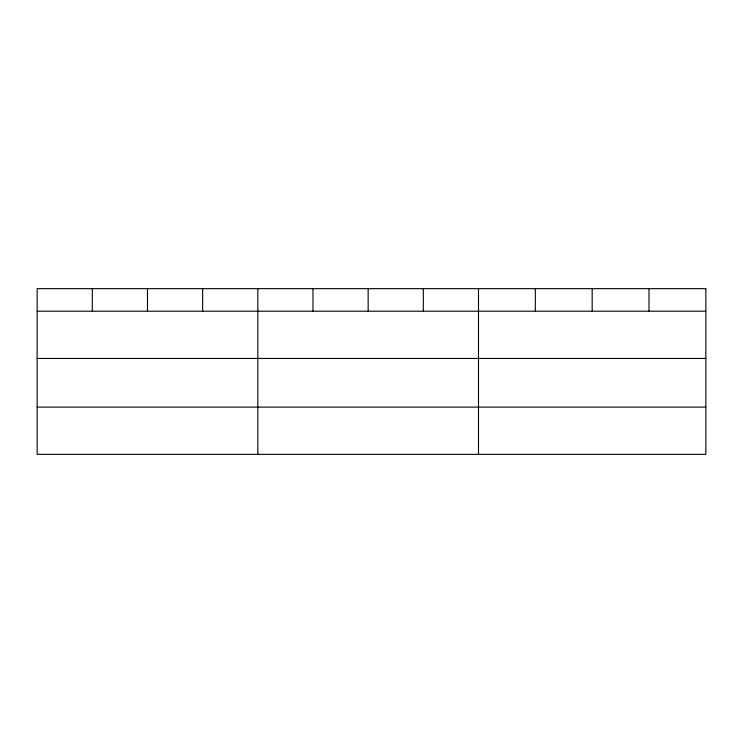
<?xml version="1.0" encoding="UTF-8"?>
<svg xmlns="http://www.w3.org/2000/svg" width="743" height="743" viewBox="0 0 743 743"><rect width="100%" height="100%" fill="white"/><g stroke="black" fill="none" stroke-linecap="round" stroke-linejoin="round"><path stroke-width="1.11" d="M37.15 311.206L705.85 311.206M37.15 358.442L705.85 358.442M37.15 407.108L705.85 407.108M649.01 288.656L649.01 311.206M592.171 288.656L592.171 311.206M535.332 288.656L535.332 311.206M478.492 288.656L478.492 454.344M423.324 288.656L423.324 311.206M368.156 288.656L368.156 311.206M312.989 288.656L312.989 311.206M257.821 288.656L257.821 454.344M202.653 288.656L202.653 311.206M147.486 288.656L147.486 311.206M92.318 288.656L92.318 311.206M705.85 288.656L37.15 288.656L37.15 454.344L705.85 454.344L705.85 288.656"/></g></svg>
